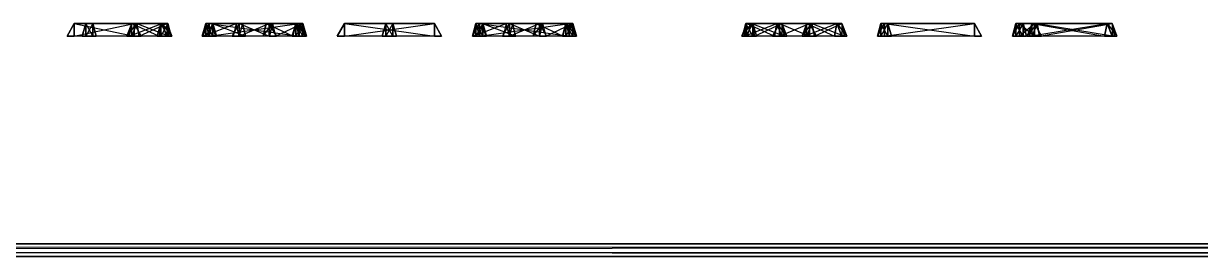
# Model space of a CAD drawing. Extents: x -3500 to 3500, y -22 to 22.
# Drawn here: x 1045.6 to 1268.8, y -22 to 22 of the extents above; entities that cross this region are included whole.
import ezdxf

# ---------------------------------------------------------------- set-up
doc = ezdxf.new("R2010")
doc.units = 0
doc.layers.add('UB3D', color=1, linetype='CONTINUOUS')

msp = doc.modelspace()

# ---------------------------------------------------------------- linework, layer by layer
at = {"layer": 'UB3D', "color": 2}
for points in [[(1053.911102, 19.685039, 1400.761929), (1055.244409, 22.047244, 1400.761929), (1055.244409, 19.685039, 1400.095276)], [(1053.911102, 19.685039, 1402.095236), (1055.244409, 19.685039, 1402.76189), (1055.244409, 22.047244, 1402.095236)], [(1053.911102, 19.685039, 1400.761929), (1053.911102, 19.685039, 1402.095236), (1055.244409, 22.047244, 1400.761929)], [(1053.911102, 19.685039, 1402.095236), (1055.244409, 22.047244, 1400.761929), (1055.244409, 22.047244, 1402.095236)], [(1053.911102, 19.685039, 1372.190512), (1055.244409, 22.047244, 1372.190512), (1055.244409, 19.685039, 1371.523858)], [(1053.911102, 19.685039, 1373.523819), (1055.244409, 19.685039, 1374.190472), (1055.244409, 22.047244, 1373.523819)], [(1053.911102, 19.685039, 1372.190512), (1053.911102, 19.685039, 1373.523819), (1055.244409, 22.047244, 1372.190512)], [(1053.911102, 19.685039, 1373.523819), (1055.244409, 22.047244, 1372.190512), (1055.244409, 22.047244, 1373.523819)], [(1055.244409, 22.047244, 1400.761929), (1055.244409, 19.685039, 1400.095276), (1066.622205, 22.047244, 1400.761929)], [(1055.244409, 19.685039, 1400.095276), (1066.622205, 22.047244, 1400.761929), (1066.622205, 19.685039, 1400.095276)], [(1055.244409, 19.685039, 1402.76189), (1055.244409, 22.047244, 1402.095236), (1066.622205, 19.685039, 1402.76189)], [(1055.244409, 22.047244, 1402.095236), (1066.622205, 19.685039, 1402.76189), (1066.622205, 22.047244, 1402.095236)], [(1055.244409, 22.047244, 1400.761929), (1055.244409, 22.047244, 1402.095236), (1066.622205, 22.047244, 1400.761929)], [(1055.244409, 22.047244, 1402.095236), (1066.622205, 22.047244, 1400.761929), (1066.622205, 22.047244, 1402.095236)], [(1055.244409, 22.047244, 1372.190512), (1055.244409, 19.685039, 1371.523858), (1066.622205, 22.047244, 1372.190512)], [(1055.244409, 19.685039, 1371.523858), (1066.622205, 22.047244, 1372.190512), (1066.622205, 19.685039, 1371.523858)], [(1055.244409, 19.685039, 1374.190472), (1055.244409, 22.047244, 1373.523819), (1066.622205, 19.685039, 1374.190472)], [(1055.244409, 22.047244, 1373.523819), (1066.622205, 19.685039, 1374.190472), (1066.622205, 22.047244, 1373.523819)], [(1055.244409, 22.047244, 1372.190512), (1055.244409, 22.047244, 1373.523819), (1066.622205, 22.047244, 1372.190512)], [(1055.244409, 22.047244, 1373.523819), (1066.622205, 22.047244, 1372.190512), (1066.622205, 22.047244, 1373.523819)], [(1057.422205, 19.685039, 1402.76189), (1057.422205, 22.047244, 1401.428583), (1056.755551, 19.685039, 1401.428583)], [(1057.422205, 22.047244, 1401.428583), (1056.755551, 19.685039, 1401.428583), (1057.422205, 22.047244, 1372.857165)], [(1056.755551, 19.685039, 1401.428583), (1057.422205, 22.047244, 1372.857165), (1056.755551, 19.685039, 1372.857165)], [(1057.422205, 22.047244, 1372.857165), (1056.755551, 19.685039, 1372.857165), (1057.422205, 19.685039, 1371.523858)], [(1057.422205, 19.685039, 1402.76189), (1058.755512, 19.685039, 1402.76189), (1057.422205, 22.047244, 1401.428583)], [(1058.755512, 19.685039, 1402.76189), (1057.422205, 22.047244, 1401.428583), (1058.755512, 22.047244, 1401.428583)], [(1057.422205, 22.047244, 1401.428583), (1058.755512, 22.047244, 1401.428583), (1057.422205, 22.047244, 1372.857165)], [(1058.755512, 22.047244, 1401.428583), (1057.422205, 22.047244, 1372.857165), (1058.755512, 22.047244, 1372.857165)], [(1057.422205, 22.047244, 1372.857165), (1058.755512, 22.047244, 1372.857165), (1057.422205, 19.685039, 1371.523858)], [(1058.755512, 22.047244, 1372.857165), (1057.422205, 19.685039, 1371.523858), (1058.755512, 19.685039, 1371.523858)], [(1058.755512, 19.685039, 1402.76189), (1059.422165, 19.685039, 1401.428583), (1058.755512, 22.047244, 1401.428583)], [(1059.422165, 19.685039, 1401.428583), (1058.755512, 22.047244, 1401.428583), (1059.422165, 19.685039, 1372.857165)], [(1058.755512, 22.047244, 1401.428583), (1059.422165, 19.685039, 1372.857165), (1058.755512, 22.047244, 1372.857165)], [(1059.422165, 19.685039, 1372.857165), (1058.755512, 22.047244, 1372.857165), (1058.755512, 19.685039, 1371.523858)], [(1065.209134, 19.685039, 1401.90315), (1066.149803, 22.047244, 1400.958268), (1065.677323, 19.685039, 1400.487913)], [(1065.209134, 19.685039, 1401.90315), (1066.153937, 19.685039, 1402.84378), (1066.149803, 22.047244, 1400.958268)], [(1065.209134, 19.685039, 1372.382598), (1065.677323, 19.685039, 1373.797835), (1066.149803, 22.047244, 1373.32748)], [(1066.153937, 19.685039, 1371.441969), (1065.209134, 19.685039, 1372.382598), (1067.094606, 22.047244, 1372.38685)], [(1065.209134, 19.685039, 1372.382598), (1067.094606, 22.047244, 1372.38685), (1066.149803, 22.047244, 1373.32748)], [(1066.149803, 22.047244, 1400.958268), (1065.677323, 19.685039, 1400.487913), (1071.838701, 22.047244, 1395.243976)], [(1065.677323, 19.685039, 1400.487913), (1071.838701, 22.047244, 1395.243976), (1071.36622, 19.685039, 1394.773622)], [(1065.677323, 19.685039, 1373.797835), (1066.149803, 22.047244, 1373.32748), (1071.36622, 19.685039, 1379.512126)], [(1066.153937, 19.685039, 1402.84378), (1066.149803, 22.047244, 1400.958268), (1067.094606, 22.047244, 1401.898898)], [(1066.149803, 22.047244, 1400.958268), (1067.094606, 22.047244, 1401.898898), (1071.838701, 22.047244, 1395.243976)], [(1066.149803, 22.047244, 1373.32748), (1071.36622, 19.685039, 1379.512126), (1071.838701, 22.047244, 1379.041772)], [(1067.094606, 22.047244, 1372.38685), (1066.149803, 22.047244, 1373.32748), (1072.783504, 22.047244, 1378.101142)], [(1066.149803, 22.047244, 1373.32748), (1072.783504, 22.047244, 1378.101142), (1071.838701, 22.047244, 1379.041772)], [(1066.153937, 19.685039, 1402.84378), (1067.567087, 19.685039, 1402.369252), (1067.094606, 22.047244, 1401.898898)], [(1066.153937, 19.685039, 1371.441969), (1067.094606, 22.047244, 1372.38685), (1067.567087, 19.685039, 1371.916496)], [(1066.622205, 22.047244, 1400.761929), (1066.622205, 19.685039, 1400.095276), (1067.955512, 19.685039, 1400.761929)], [(1066.622205, 19.685039, 1402.76189), (1066.622205, 22.047244, 1402.095236), (1067.955512, 19.685039, 1402.095236)], [(1066.622205, 22.047244, 1400.761929), (1066.622205, 22.047244, 1402.095236), (1067.955512, 19.685039, 1400.761929)], [(1066.622205, 22.047244, 1402.095236), (1067.955512, 19.685039, 1400.761929), (1067.955512, 19.685039, 1402.095236)], [(1066.622205, 22.047244, 1372.190512), (1066.622205, 19.685039, 1371.523858), (1067.955512, 19.685039, 1372.190512)], [(1066.622205, 19.685039, 1374.190472), (1066.622205, 22.047244, 1373.523819), (1067.955512, 19.685039, 1373.523819)], [(1066.622205, 22.047244, 1372.190512), (1066.622205, 22.047244, 1373.523819), (1067.955512, 19.685039, 1372.190512)], [(1066.622205, 22.047244, 1373.523819), (1067.955512, 19.685039, 1372.190512), (1067.955512, 19.685039, 1373.523819)], [(1067.567087, 19.685039, 1402.369252), (1067.094606, 22.047244, 1401.898898), (1073.255984, 19.685039, 1396.654961)], [(1067.094606, 22.047244, 1401.898898), (1073.255984, 19.685039, 1396.654961), (1072.783504, 22.047244, 1396.184606)], [(1067.094606, 22.047244, 1401.898898), (1071.838701, 22.047244, 1395.243976), (1072.783504, 22.047244, 1396.184606)], [(1067.094606, 22.047244, 1372.38685), (1067.567087, 19.685039, 1371.916496), (1072.783504, 22.047244, 1378.101142)], [(1067.567087, 19.685039, 1371.916496), (1072.783504, 22.047244, 1378.101142), (1073.255984, 19.685039, 1377.630787)], [(1071.644449, 19.685039, 1397.047598), (1071.644449, 22.047244, 1395.714291), (1070.977795, 19.685039, 1395.714291)], [(1071.644449, 22.047244, 1395.714291), (1070.977795, 19.685039, 1395.714291), (1071.644449, 22.047244, 1378.571457)], [(1070.977795, 19.685039, 1395.714291), (1071.644449, 22.047244, 1378.571457), (1070.977795, 19.685039, 1378.571457)], [(1071.644449, 22.047244, 1378.571457), (1070.977795, 19.685039, 1378.571457), (1071.644449, 19.685039, 1377.23815)], [(1071.838701, 22.047244, 1395.243976), (1071.36622, 19.685039, 1394.773622), (1072.77937, 19.685039, 1394.299094)], [(1071.36622, 19.685039, 1379.512126), (1071.838701, 22.047244, 1379.041772), (1072.77937, 19.685039, 1379.986654)], [(1071.644449, 19.685039, 1397.047598), (1072.977756, 19.685039, 1397.047598), (1071.644449, 22.047244, 1395.714291)], [(1072.977756, 19.685039, 1397.047598), (1071.644449, 22.047244, 1395.714291), (1072.977756, 22.047244, 1395.714291)], [(1071.644449, 22.047244, 1395.714291), (1072.977756, 22.047244, 1395.714291), (1071.644449, 22.047244, 1378.571457)], [(1072.977756, 22.047244, 1395.714291), (1071.644449, 22.047244, 1378.571457), (1072.977756, 22.047244, 1378.571457)], [(1071.644449, 22.047244, 1378.571457), (1072.977756, 22.047244, 1378.571457), (1071.644449, 19.685039, 1377.23815)], [(1072.977756, 22.047244, 1378.571457), (1071.644449, 19.685039, 1377.23815), (1072.977756, 19.685039, 1377.23815)], [(1071.838701, 22.047244, 1395.243976), (1072.783504, 22.047244, 1396.184606), (1072.77937, 19.685039, 1394.299094)], [(1072.783504, 22.047244, 1378.101142), (1071.838701, 22.047244, 1379.041772), (1073.724173, 19.685039, 1379.046024)], [(1071.838701, 22.047244, 1379.041772), (1073.724173, 19.685039, 1379.046024), (1072.77937, 19.685039, 1379.986654)], [(1072.783504, 22.047244, 1396.184606), (1072.77937, 19.685039, 1394.299094), (1073.724173, 19.685039, 1395.239724)], [(1073.255984, 19.685039, 1396.654961), (1072.783504, 22.047244, 1396.184606), (1073.724173, 19.685039, 1395.239724)], [(1072.783504, 22.047244, 1378.101142), (1073.255984, 19.685039, 1377.630787), (1073.724173, 19.685039, 1379.046024)], [(1072.977756, 19.685039, 1397.047598), (1073.644409, 19.685039, 1395.714291), (1072.977756, 22.047244, 1395.714291)], [(1073.644409, 19.685039, 1395.714291), (1072.977756, 22.047244, 1395.714291), (1073.644409, 19.685039, 1378.571457)], [(1072.977756, 22.047244, 1395.714291), (1073.644409, 19.685039, 1378.571457), (1072.977756, 22.047244, 1378.571457)], [(1073.644409, 19.685039, 1378.571457), (1072.977756, 22.047244, 1378.571457), (1072.977756, 19.685039, 1377.23815)], [(1080.177756, 19.685039, 1402.76189), (1080.177756, 22.047244, 1401.428583), (1079.511102, 19.685039, 1401.428583)], [(1080.177756, 22.047244, 1401.428583), (1079.511102, 19.685039, 1401.428583), (1080.177756, 22.047244, 1384.285748)], [(1079.511102, 19.685039, 1401.428583), (1080.177756, 22.047244, 1384.285748), (1079.511102, 19.685039, 1384.285748)], [(1080.177756, 22.047244, 1384.285748), (1079.511102, 19.685039, 1384.285748), (1080.177756, 19.685039, 1382.952441)], [(1079.511102, 19.685039, 1392.190512), (1080.844409, 22.047244, 1392.190512), (1080.844409, 19.685039, 1391.523858)], [(1079.511102, 19.685039, 1393.523819), (1080.844409, 19.685039, 1394.190472), (1080.844409, 22.047244, 1393.523819)], [(1079.511102, 19.685039, 1392.190512), (1079.511102, 19.685039, 1393.523819), (1080.844409, 22.047244, 1392.190512)], [(1079.511102, 19.685039, 1393.523819), (1080.844409, 22.047244, 1392.190512), (1080.844409, 22.047244, 1393.523819)], [(1079.653504, 19.685039, 1385.182283), (1080.247638, 22.047244, 1383.988701), (1079.650827, 19.685039, 1383.691614)], [(1080.247638, 22.047244, 1383.988701), (1079.650827, 19.685039, 1383.691614), (1085.936535, 22.047244, 1372.560118)], [(1079.650827, 19.685039, 1383.691614), (1085.936535, 22.047244, 1372.560118), (1085.339724, 19.685039, 1372.263031)], [(1079.653504, 19.685039, 1385.182283), (1080.847047, 19.685039, 1385.776378), (1080.247638, 22.047244, 1383.988701)], [(1080.177756, 19.685039, 1402.76189), (1081.511063, 19.685039, 1402.76189), (1080.177756, 22.047244, 1401.428583)], [(1081.511063, 19.685039, 1402.76189), (1080.177756, 22.047244, 1401.428583), (1081.511063, 22.047244, 1401.428583)], [(1080.177756, 22.047244, 1401.428583), (1081.511063, 22.047244, 1401.428583), (1080.177756, 22.047244, 1384.285748)], [(1081.511063, 22.047244, 1401.428583), (1080.177756, 22.047244, 1384.285748), (1081.511063, 22.047244, 1384.285748)], [(1080.177756, 22.047244, 1384.285748), (1081.511063, 22.047244, 1384.285748), (1080.177756, 19.685039, 1382.952441)], [(1081.511063, 22.047244, 1384.285748), (1080.177756, 19.685039, 1382.952441), (1081.511063, 19.685039, 1382.952441)], [(1080.847047, 19.685039, 1385.776378), (1080.247638, 22.047244, 1383.988701), (1081.441181, 22.047244, 1384.582795)], [(1080.247638, 22.047244, 1383.988701), (1081.441181, 22.047244, 1384.582795), (1085.936535, 22.047244, 1372.560118)], [(1080.844409, 22.047244, 1392.190512), (1080.844409, 19.685039, 1391.523858), (1097.911102, 22.047244, 1392.190512)], [(1080.844409, 19.685039, 1391.523858), (1097.911102, 22.047244, 1392.190512), (1097.911102, 19.685039, 1391.523858)], [(1080.844409, 19.685039, 1394.190472), (1080.844409, 22.047244, 1393.523819), (1097.911102, 19.685039, 1394.190472)], [(1080.844409, 22.047244, 1393.523819), (1097.911102, 19.685039, 1394.190472), (1097.911102, 22.047244, 1393.523819)], [(1080.844409, 22.047244, 1392.190512), (1080.844409, 22.047244, 1393.523819), (1097.911102, 22.047244, 1392.190512)], [(1080.844409, 22.047244, 1393.523819), (1097.911102, 22.047244, 1392.190512), (1097.911102, 22.047244, 1393.523819)], [(1080.847047, 19.685039, 1385.776378), (1082.037992, 19.685039, 1384.879882), (1081.441181, 22.047244, 1384.582795)], [(1082.037992, 19.685039, 1384.879882), (1081.441181, 22.047244, 1384.582795), (1087.72689, 19.685039, 1373.451299)], [(1081.441181, 22.047244, 1384.582795), (1087.72689, 19.685039, 1373.451299), (1087.130079, 22.047244, 1373.154213)], [(1081.441181, 22.047244, 1384.582795), (1085.936535, 22.047244, 1372.560118), (1087.130079, 22.047244, 1373.154213)], [(1081.511063, 19.685039, 1402.76189), (1082.177717, 19.685039, 1401.428583), (1081.511063, 22.047244, 1401.428583)], [(1082.177717, 19.685039, 1401.428583), (1081.511063, 22.047244, 1401.428583), (1082.177717, 19.685039, 1384.285748)], [(1081.511063, 22.047244, 1401.428583), (1082.177717, 19.685039, 1384.285748), (1081.511063, 22.047244, 1384.285748)], [(1082.177717, 19.685039, 1384.285748), (1081.511063, 22.047244, 1384.285748), (1081.511063, 19.685039, 1382.952441)], [(1085.2, 19.685039, 1372.190512), (1086.533307, 22.047244, 1372.190512), (1086.533307, 19.685039, 1371.523858)], [(1085.2, 19.685039, 1373.523819), (1086.533307, 19.685039, 1374.190472), (1086.533307, 22.047244, 1373.523819)], [(1085.2, 19.685039, 1372.190512), (1085.2, 19.685039, 1373.523819), (1086.533307, 22.047244, 1372.190512)], [(1085.2, 19.685039, 1373.523819), (1086.533307, 22.047244, 1372.190512), (1086.533307, 22.047244, 1373.523819)], [(1085.936535, 22.047244, 1372.560118), (1085.339724, 19.685039, 1372.263031), (1086.530669, 19.685039, 1371.366535)], [(1085.936535, 22.047244, 1372.560118), (1087.130079, 22.047244, 1373.154213), (1086.530669, 19.685039, 1371.366535)], [(1087.130079, 22.047244, 1373.154213), (1086.530669, 19.685039, 1371.366535), (1087.724213, 19.685039, 1371.96063)], [(1086.533307, 22.047244, 1372.190512), (1086.533307, 19.685039, 1371.523858), (1092.222205, 22.047244, 1372.190512)], [(1086.533307, 19.685039, 1371.523858), (1092.222205, 22.047244, 1372.190512), (1092.222205, 19.685039, 1371.523858)], [(1086.533307, 19.685039, 1374.190472), (1086.533307, 22.047244, 1373.523819), (1092.222205, 19.685039, 1374.190472)], [(1086.533307, 22.047244, 1373.523819), (1092.222205, 19.685039, 1374.190472), (1092.222205, 22.047244, 1373.523819)], [(1086.533307, 22.047244, 1372.190512), (1086.533307, 22.047244, 1373.523819), (1092.222205, 22.047244, 1372.190512)], [(1086.533307, 22.047244, 1373.523819), (1092.222205, 22.047244, 1372.190512), (1092.222205, 22.047244, 1373.523819)], [(1087.72689, 19.685039, 1373.451299), (1087.130079, 22.047244, 1373.154213), (1087.724213, 19.685039, 1371.96063)], [(1091.031299, 19.685039, 1371.96063), (1091.028622, 19.685039, 1373.451299), (1091.625433, 22.047244, 1373.154213)], [(1091.028622, 19.685039, 1373.451299), (1091.625433, 22.047244, 1373.154213), (1096.71752, 19.685039, 1384.879882)], [(1092.224843, 19.685039, 1371.366535), (1091.031299, 19.685039, 1371.96063), (1092.818976, 22.047244, 1372.560118)], [(1091.031299, 19.685039, 1371.96063), (1092.818976, 22.047244, 1372.560118), (1091.625433, 22.047244, 1373.154213)], [(1091.625433, 22.047244, 1373.154213), (1096.71752, 19.685039, 1384.879882), (1097.314331, 22.047244, 1384.582795)], [(1092.818976, 22.047244, 1372.560118), (1091.625433, 22.047244, 1373.154213), (1098.507874, 22.047244, 1383.988701)], [(1091.625433, 22.047244, 1373.154213), (1098.507874, 22.047244, 1383.988701), (1097.314331, 22.047244, 1384.582795)], [(1092.222205, 22.047244, 1372.190512), (1092.222205, 19.685039, 1371.523858), (1093.555512, 19.685039, 1372.190512)], [(1092.222205, 19.685039, 1374.190472), (1092.222205, 22.047244, 1373.523819), (1093.555512, 19.685039, 1373.523819)], [(1092.222205, 22.047244, 1372.190512), (1092.222205, 22.047244, 1373.523819), (1093.555512, 19.685039, 1372.190512)], [(1092.222205, 22.047244, 1373.523819), (1093.555512, 19.685039, 1372.190512), (1093.555512, 19.685039, 1373.523819)], [(1092.224843, 19.685039, 1371.366535), (1092.818976, 22.047244, 1372.560118), (1093.415787, 19.685039, 1372.263031)], [(1092.818976, 22.047244, 1372.560118), (1093.415787, 19.685039, 1372.263031), (1098.507874, 22.047244, 1383.988701)], [(1093.415787, 19.685039, 1372.263031), (1098.507874, 22.047244, 1383.988701), (1099.104685, 19.685039, 1383.691614)], [(1097.244449, 19.685039, 1402.76189), (1097.244449, 22.047244, 1401.428583), (1096.577795, 19.685039, 1401.428583)], [(1097.244449, 22.047244, 1401.428583), (1096.577795, 19.685039, 1401.428583), (1097.244449, 22.047244, 1384.285748)], [(1096.577795, 19.685039, 1401.428583), (1097.244449, 22.047244, 1384.285748), (1096.577795, 19.685039, 1384.285748)], [(1097.244449, 22.047244, 1384.285748), (1096.577795, 19.685039, 1384.285748), (1097.244449, 19.685039, 1382.952441)], [(1096.71752, 19.685039, 1384.879882), (1097.314331, 22.047244, 1384.582795), (1097.908465, 19.685039, 1385.776378)], [(1097.244449, 19.685039, 1402.76189), (1098.577756, 19.685039, 1402.76189), (1097.244449, 22.047244, 1401.428583)], [(1098.577756, 19.685039, 1402.76189), (1097.244449, 22.047244, 1401.428583), (1098.577756, 22.047244, 1401.428583)], [(1097.244449, 22.047244, 1401.428583), (1098.577756, 22.047244, 1401.428583), (1097.244449, 22.047244, 1384.285748)], [(1098.577756, 22.047244, 1401.428583), (1097.244449, 22.047244, 1384.285748), (1098.577756, 22.047244, 1384.285748)], [(1097.244449, 22.047244, 1384.285748), (1098.577756, 22.047244, 1384.285748), (1097.244449, 19.685039, 1382.952441)], [(1098.577756, 22.047244, 1384.285748), (1097.244449, 19.685039, 1382.952441), (1098.577756, 19.685039, 1382.952441)], [(1098.507874, 22.047244, 1383.988701), (1097.314331, 22.047244, 1384.582795), (1099.102008, 19.685039, 1385.182283)], [(1097.314331, 22.047244, 1384.582795), (1099.102008, 19.685039, 1385.182283), (1097.908465, 19.685039, 1385.776378)], [(1097.911102, 22.047244, 1392.190512), (1097.911102, 19.685039, 1391.523858), (1099.244409, 19.685039, 1392.190512)], [(1097.911102, 19.685039, 1394.190472), (1097.911102, 22.047244, 1393.523819), (1099.244409, 19.685039, 1393.523819)], [(1097.911102, 22.047244, 1392.190512), (1097.911102, 22.047244, 1393.523819), (1099.244409, 19.685039, 1392.190512)], [(1097.911102, 22.047244, 1393.523819), (1099.244409, 19.685039, 1392.190512), (1099.244409, 19.685039, 1393.523819)], [(1098.507874, 22.047244, 1383.988701), (1099.104685, 19.685039, 1383.691614), (1099.102008, 19.685039, 1385.182283)], [(1098.577756, 19.685039, 1402.76189), (1099.244409, 19.685039, 1401.428583), (1098.577756, 22.047244, 1401.428583)], [(1099.244409, 19.685039, 1401.428583), (1098.577756, 22.047244, 1401.428583), (1099.244409, 19.685039, 1384.285748)], [(1098.577756, 22.047244, 1401.428583), (1099.244409, 19.685039, 1384.285748), (1098.577756, 22.047244, 1384.285748)], [(1099.244409, 19.685039, 1384.285748), (1098.577756, 22.047244, 1384.285748), (1098.577756, 19.685039, 1382.952441)], [(1105.111102, 19.685039, 1372.190512), (1106.444409, 22.047244, 1372.190512), (1106.444409, 19.685039, 1371.523858)], [(1105.111102, 19.685039, 1373.523819), (1106.444409, 19.685039, 1374.190472), (1106.444409, 22.047244, 1373.523819)], [(1105.111102, 19.685039, 1372.190512), (1105.111102, 19.685039, 1373.523819), (1106.444409, 22.047244, 1372.190512)], [(1105.111102, 19.685039, 1373.523819), (1106.444409, 22.047244, 1372.190512), (1106.444409, 22.047244, 1373.523819)], [(1106.444409, 22.047244, 1372.190512), (1106.444409, 19.685039, 1371.523858), (1123.511102, 22.047244, 1372.190512)], [(1106.444409, 19.685039, 1371.523858), (1123.511102, 22.047244, 1372.190512), (1123.511102, 19.685039, 1371.523858)], [(1106.444409, 19.685039, 1374.190472), (1106.444409, 22.047244, 1373.523819), (1123.511102, 19.685039, 1374.190472)], [(1106.444409, 22.047244, 1373.523819), (1123.511102, 19.685039, 1374.190472), (1123.511102, 22.047244, 1373.523819)], [(1106.444409, 22.047244, 1372.190512), (1106.444409, 22.047244, 1373.523819), (1123.511102, 22.047244, 1372.190512)], [(1106.444409, 22.047244, 1373.523819), (1123.511102, 22.047244, 1372.190512), (1123.511102, 22.047244, 1373.523819)], [(1114.311102, 19.685039, 1402.76189), (1114.311102, 22.047244, 1401.428583), (1113.644449, 19.685039, 1401.428583)], [(1114.311102, 22.047244, 1401.428583), (1113.644449, 19.685039, 1401.428583), (1114.311102, 22.047244, 1372.857165)], [(1113.644449, 19.685039, 1401.428583), (1114.311102, 22.047244, 1372.857165), (1113.644449, 19.685039, 1372.857165)], [(1114.311102, 22.047244, 1372.857165), (1113.644449, 19.685039, 1372.857165), (1114.311102, 19.685039, 1371.523858)], [(1114.311102, 19.685039, 1402.76189), (1115.644409, 19.685039, 1402.76189), (1114.311102, 22.047244, 1401.428583)], [(1115.644409, 19.685039, 1402.76189), (1114.311102, 22.047244, 1401.428583), (1115.644409, 22.047244, 1401.428583)], [(1114.311102, 22.047244, 1401.428583), (1115.644409, 22.047244, 1401.428583), (1114.311102, 22.047244, 1372.857165)], [(1115.644409, 22.047244, 1401.428583), (1114.311102, 22.047244, 1372.857165), (1115.644409, 22.047244, 1372.857165)], [(1114.311102, 22.047244, 1372.857165), (1115.644409, 22.047244, 1372.857165), (1114.311102, 19.685039, 1371.523858)], [(1115.644409, 22.047244, 1372.857165), (1114.311102, 19.685039, 1371.523858), (1115.644409, 19.685039, 1371.523858)], [(1115.644409, 19.685039, 1402.76189), (1116.311063, 19.685039, 1401.428583), (1115.644409, 22.047244, 1401.428583)], [(1116.311063, 19.685039, 1401.428583), (1115.644409, 22.047244, 1401.428583), (1116.311063, 19.685039, 1372.857165)], [(1115.644409, 22.047244, 1401.428583), (1116.311063, 19.685039, 1372.857165), (1115.644409, 22.047244, 1372.857165)], [(1116.311063, 19.685039, 1372.857165), (1115.644409, 22.047244, 1372.857165), (1115.644409, 19.685039, 1371.523858)], [(1123.511102, 22.047244, 1372.190512), (1123.511102, 19.685039, 1371.523858), (1124.844409, 19.685039, 1372.190512)], [(1123.511102, 19.685039, 1374.190472), (1123.511102, 22.047244, 1373.523819), (1124.844409, 19.685039, 1373.523819)], [(1123.511102, 22.047244, 1372.190512), (1123.511102, 22.047244, 1373.523819), (1124.844409, 19.685039, 1372.190512)], [(1123.511102, 22.047244, 1373.523819), (1124.844409, 19.685039, 1372.190512), (1124.844409, 19.685039, 1373.523819)], [(1131.377756, 19.685039, 1402.76189), (1131.377756, 22.047244, 1401.428583), (1130.711102, 19.685039, 1401.428583)], [(1131.377756, 22.047244, 1401.428583), (1130.711102, 19.685039, 1401.428583), (1131.377756, 22.047244, 1384.285748)], [(1130.711102, 19.685039, 1401.428583), (1131.377756, 22.047244, 1384.285748), (1130.711102, 19.685039, 1384.285748)], [(1131.377756, 22.047244, 1384.285748), (1130.711102, 19.685039, 1384.285748), (1131.377756, 19.685039, 1382.952441)], [(1130.711102, 19.685039, 1392.190512), (1132.044409, 22.047244, 1392.190512), (1132.044409, 19.685039, 1391.523858)], [(1130.711102, 19.685039, 1393.523819), (1132.044409, 19.685039, 1394.190472), (1132.044409, 22.047244, 1393.523819)], [(1130.711102, 19.685039, 1392.190512), (1130.711102, 19.685039, 1393.523819), (1132.044409, 22.047244, 1392.190512)], [(1130.711102, 19.685039, 1393.523819), (1132.044409, 22.047244, 1392.190512), (1132.044409, 22.047244, 1393.523819)], [(1130.853504, 19.685039, 1385.182283), (1131.447638, 22.047244, 1383.988701), (1130.850827, 19.685039, 1383.691614)], [(1131.447638, 22.047244, 1383.988701), (1130.850827, 19.685039, 1383.691614), (1137.136535, 22.047244, 1372.560118)], [(1130.850827, 19.685039, 1383.691614), (1137.136535, 22.047244, 1372.560118), (1136.539724, 19.685039, 1372.263031)], [(1130.853504, 19.685039, 1385.182283), (1132.047047, 19.685039, 1385.776378), (1131.447638, 22.047244, 1383.988701)], [(1131.377756, 19.685039, 1402.76189), (1132.711063, 19.685039, 1402.76189), (1131.377756, 22.047244, 1401.428583)], [(1132.711063, 19.685039, 1402.76189), (1131.377756, 22.047244, 1401.428583), (1132.711063, 22.047244, 1401.428583)], [(1131.377756, 22.047244, 1401.428583), (1132.711063, 22.047244, 1401.428583), (1131.377756, 22.047244, 1384.285748)], [(1132.711063, 22.047244, 1401.428583), (1131.377756, 22.047244, 1384.285748), (1132.711063, 22.047244, 1384.285748)], [(1131.377756, 22.047244, 1384.285748), (1132.711063, 22.047244, 1384.285748), (1131.377756, 19.685039, 1382.952441)], [(1132.711063, 22.047244, 1384.285748), (1131.377756, 19.685039, 1382.952441), (1132.711063, 19.685039, 1382.952441)], [(1132.047047, 19.685039, 1385.776378), (1131.447638, 22.047244, 1383.988701), (1132.641181, 22.047244, 1384.582795)], [(1131.447638, 22.047244, 1383.988701), (1132.641181, 22.047244, 1384.582795), (1137.136535, 22.047244, 1372.560118)], [(1132.044409, 22.047244, 1392.190512), (1132.044409, 19.685039, 1391.523858), (1149.111102, 22.047244, 1392.190512)], [(1132.044409, 19.685039, 1391.523858), (1149.111102, 22.047244, 1392.190512), (1149.111102, 19.685039, 1391.523858)], [(1132.044409, 19.685039, 1394.190472), (1132.044409, 22.047244, 1393.523819), (1149.111102, 19.685039, 1394.190472)], [(1132.044409, 22.047244, 1393.523819), (1149.111102, 19.685039, 1394.190472), (1149.111102, 22.047244, 1393.523819)], [(1132.044409, 22.047244, 1392.190512), (1132.044409, 22.047244, 1393.523819), (1149.111102, 22.047244, 1392.190512)], [(1132.044409, 22.047244, 1393.523819), (1149.111102, 22.047244, 1392.190512), (1149.111102, 22.047244, 1393.523819)], [(1132.047047, 19.685039, 1385.776378), (1133.237992, 19.685039, 1384.879882), (1132.641181, 22.047244, 1384.582795)], [(1133.237992, 19.685039, 1384.879882), (1132.641181, 22.047244, 1384.582795), (1138.92689, 19.685039, 1373.451299)], [(1132.641181, 22.047244, 1384.582795), (1138.92689, 19.685039, 1373.451299), (1138.330079, 22.047244, 1373.154213)], [(1132.641181, 22.047244, 1384.582795), (1137.136535, 22.047244, 1372.560118), (1138.330079, 22.047244, 1373.154213)], [(1132.711063, 19.685039, 1402.76189), (1133.377717, 19.685039, 1401.428583), (1132.711063, 22.047244, 1401.428583)], [(1133.377717, 19.685039, 1401.428583), (1132.711063, 22.047244, 1401.428583), (1133.377717, 19.685039, 1384.285748)], [(1132.711063, 22.047244, 1401.428583), (1133.377717, 19.685039, 1384.285748), (1132.711063, 22.047244, 1384.285748)], [(1133.377717, 19.685039, 1384.285748), (1132.711063, 22.047244, 1384.285748), (1132.711063, 19.685039, 1382.952441)], [(1136.4, 19.685039, 1372.190512), (1137.733307, 22.047244, 1372.190512), (1137.733307, 19.685039, 1371.523858)], [(1136.4, 19.685039, 1373.523819), (1137.733307, 19.685039, 1374.190472), (1137.733307, 22.047244, 1373.523819)], [(1136.4, 19.685039, 1372.190512), (1136.4, 19.685039, 1373.523819), (1137.733307, 22.047244, 1372.190512)], [(1136.4, 19.685039, 1373.523819), (1137.733307, 22.047244, 1372.190512), (1137.733307, 22.047244, 1373.523819)], [(1137.136535, 22.047244, 1372.560118), (1136.539724, 19.685039, 1372.263031), (1137.730669, 19.685039, 1371.366535)], [(1137.136535, 22.047244, 1372.560118), (1138.330079, 22.047244, 1373.154213), (1137.730669, 19.685039, 1371.366535)], [(1138.330079, 22.047244, 1373.154213), (1137.730669, 19.685039, 1371.366535), (1138.924213, 19.685039, 1371.96063)], [(1137.733307, 22.047244, 1372.190512), (1137.733307, 19.685039, 1371.523858), (1143.422205, 22.047244, 1372.190512)], [(1137.733307, 19.685039, 1371.523858), (1143.422205, 22.047244, 1372.190512), (1143.422205, 19.685039, 1371.523858)], [(1137.733307, 19.685039, 1374.190472), (1137.733307, 22.047244, 1373.523819), (1143.422205, 19.685039, 1374.190472)], [(1137.733307, 22.047244, 1373.523819), (1143.422205, 19.685039, 1374.190472), (1143.422205, 22.047244, 1373.523819)], [(1137.733307, 22.047244, 1372.190512), (1137.733307, 22.047244, 1373.523819), (1143.422205, 22.047244, 1372.190512)], [(1137.733307, 22.047244, 1373.523819), (1143.422205, 22.047244, 1372.190512), (1143.422205, 22.047244, 1373.523819)], [(1138.92689, 19.685039, 1373.451299), (1138.330079, 22.047244, 1373.154213), (1138.924213, 19.685039, 1371.96063)], [(1142.231299, 19.685039, 1371.96063), (1142.228622, 19.685039, 1373.451299), (1142.825433, 22.047244, 1373.154213)], [(1142.228622, 19.685039, 1373.451299), (1142.825433, 22.047244, 1373.154213), (1147.91752, 19.685039, 1384.879882)], [(1143.424843, 19.685039, 1371.366535), (1142.231299, 19.685039, 1371.96063), (1144.018976, 22.047244, 1372.560118)], [(1142.231299, 19.685039, 1371.96063), (1144.018976, 22.047244, 1372.560118), (1142.825433, 22.047244, 1373.154213)], [(1142.825433, 22.047244, 1373.154213), (1147.91752, 19.685039, 1384.879882), (1148.514331, 22.047244, 1384.582795)], [(1144.018976, 22.047244, 1372.560118), (1142.825433, 22.047244, 1373.154213), (1149.707874, 22.047244, 1383.988701)], [(1142.825433, 22.047244, 1373.154213), (1149.707874, 22.047244, 1383.988701), (1148.514331, 22.047244, 1384.582795)], [(1143.422205, 22.047244, 1372.190512), (1143.422205, 19.685039, 1371.523858), (1144.755512, 19.685039, 1372.190512)], [(1143.422205, 19.685039, 1374.190472), (1143.422205, 22.047244, 1373.523819), (1144.755512, 19.685039, 1373.523819)], [(1143.422205, 22.047244, 1372.190512), (1143.422205, 22.047244, 1373.523819), (1144.755512, 19.685039, 1372.190512)], [(1143.422205, 22.047244, 1373.523819), (1144.755512, 19.685039, 1372.190512), (1144.755512, 19.685039, 1373.523819)], [(1143.424843, 19.685039, 1371.366535), (1144.018976, 22.047244, 1372.560118), (1144.615787, 19.685039, 1372.263031)], [(1144.018976, 22.047244, 1372.560118), (1144.615787, 19.685039, 1372.263031), (1149.707874, 22.047244, 1383.988701)], [(1144.615787, 19.685039, 1372.263031), (1149.707874, 22.047244, 1383.988701), (1150.304685, 19.685039, 1383.691614)], [(1148.444449, 19.685039, 1402.76189), (1148.444449, 22.047244, 1401.428583), (1147.777795, 19.685039, 1401.428583)], [(1148.444449, 22.047244, 1401.428583), (1147.777795, 19.685039, 1401.428583), (1148.444449, 22.047244, 1384.285748)], [(1147.777795, 19.685039, 1401.428583), (1148.444449, 22.047244, 1384.285748), (1147.777795, 19.685039, 1384.285748)], [(1148.444449, 22.047244, 1384.285748), (1147.777795, 19.685039, 1384.285748), (1148.444449, 19.685039, 1382.952441)], [(1147.91752, 19.685039, 1384.879882), (1148.514331, 22.047244, 1384.582795), (1149.108465, 19.685039, 1385.776378)], [(1148.444449, 19.685039, 1402.76189), (1149.777756, 19.685039, 1402.76189), (1148.444449, 22.047244, 1401.428583)], [(1149.777756, 19.685039, 1402.76189), (1148.444449, 22.047244, 1401.428583), (1149.777756, 22.047244, 1401.428583)], [(1148.444449, 22.047244, 1401.428583), (1149.777756, 22.047244, 1401.428583), (1148.444449, 22.047244, 1384.285748)], [(1149.777756, 22.047244, 1401.428583), (1148.444449, 22.047244, 1384.285748), (1149.777756, 22.047244, 1384.285748)], [(1148.444449, 22.047244, 1384.285748), (1149.777756, 22.047244, 1384.285748), (1148.444449, 19.685039, 1382.952441)], [(1149.777756, 22.047244, 1384.285748), (1148.444449, 19.685039, 1382.952441), (1149.777756, 19.685039, 1382.952441)], [(1149.707874, 22.047244, 1383.988701), (1148.514331, 22.047244, 1384.582795), (1150.302008, 19.685039, 1385.182283)], [(1148.514331, 22.047244, 1384.582795), (1150.302008, 19.685039, 1385.182283), (1149.108465, 19.685039, 1385.776378)], [(1149.111102, 22.047244, 1392.190512), (1149.111102, 19.685039, 1391.523858), (1150.444409, 19.685039, 1392.190512)], [(1149.111102, 19.685039, 1394.190472), (1149.111102, 22.047244, 1393.523819), (1150.444409, 19.685039, 1393.523819)], [(1149.111102, 22.047244, 1392.190512), (1149.111102, 22.047244, 1393.523819), (1150.444409, 19.685039, 1392.190512)], [(1149.111102, 22.047244, 1393.523819), (1150.444409, 19.685039, 1392.190512), (1150.444409, 19.685039, 1393.523819)], [(1149.707874, 22.047244, 1383.988701), (1150.304685, 19.685039, 1383.691614), (1150.302008, 19.685039, 1385.182283)], [(1149.777756, 19.685039, 1402.76189), (1150.444409, 19.685039, 1401.428583), (1149.777756, 22.047244, 1401.428583)], [(1150.444409, 19.685039, 1401.428583), (1149.777756, 22.047244, 1401.428583), (1150.444409, 19.685039, 1384.285748)], [(1149.777756, 22.047244, 1401.428583), (1150.444409, 19.685039, 1384.285748), (1149.777756, 22.047244, 1384.285748)], [(1150.444409, 19.685039, 1384.285748), (1149.777756, 22.047244, 1384.285748), (1149.777756, 19.685039, 1382.952441)], [(1181.831339, 19.685039, 1395.239724), (1182.299528, 19.685039, 1396.654961), (1182.772008, 22.047244, 1396.184606)], [(1182.776142, 19.685039, 1394.299094), (1181.831339, 19.685039, 1395.239724), (1183.716811, 22.047244, 1395.243976)], [(1181.831339, 19.685039, 1395.239724), (1183.716811, 22.047244, 1395.243976), (1182.772008, 22.047244, 1396.184606)], [(1181.831339, 19.685039, 1379.046024), (1182.772008, 22.047244, 1378.101142), (1182.299528, 19.685039, 1377.630787)], [(1181.831339, 19.685039, 1379.046024), (1182.776142, 19.685039, 1379.986654), (1182.772008, 22.047244, 1378.101142)], [(1182.577756, 19.685039, 1397.047598), (1182.577756, 22.047244, 1395.714291), (1181.911102, 19.685039, 1395.714291)], [(1182.577756, 22.047244, 1395.714291), (1181.911102, 19.685039, 1395.714291), (1182.577756, 22.047244, 1378.571457)], [(1181.911102, 19.685039, 1395.714291), (1182.577756, 22.047244, 1378.571457), (1181.911102, 19.685039, 1378.571457)], [(1182.577756, 22.047244, 1378.571457), (1181.911102, 19.685039, 1378.571457), (1182.577756, 19.685039, 1377.23815)], [(1182.299528, 19.685039, 1396.654961), (1182.772008, 22.047244, 1396.184606), (1187.988425, 19.685039, 1402.369252)], [(1182.772008, 22.047244, 1378.101142), (1182.299528, 19.685039, 1377.630787), (1188.460906, 22.047244, 1372.38685)], [(1182.299528, 19.685039, 1377.630787), (1188.460906, 22.047244, 1372.38685), (1187.988425, 19.685039, 1371.916496)], [(1182.577756, 19.685039, 1397.047598), (1183.911063, 19.685039, 1397.047598), (1182.577756, 22.047244, 1395.714291)], [(1183.911063, 19.685039, 1397.047598), (1182.577756, 22.047244, 1395.714291), (1183.911063, 22.047244, 1395.714291)], [(1182.577756, 22.047244, 1395.714291), (1183.911063, 22.047244, 1395.714291), (1182.577756, 22.047244, 1378.571457)], [(1183.911063, 22.047244, 1395.714291), (1182.577756, 22.047244, 1378.571457), (1183.911063, 22.047244, 1378.571457)], [(1182.577756, 22.047244, 1378.571457), (1183.911063, 22.047244, 1378.571457), (1182.577756, 19.685039, 1377.23815)], [(1183.911063, 22.047244, 1378.571457), (1182.577756, 19.685039, 1377.23815), (1183.911063, 19.685039, 1377.23815)], [(1182.772008, 22.047244, 1396.184606), (1187.988425, 19.685039, 1402.369252), (1188.460906, 22.047244, 1401.898898)], [(1183.716811, 22.047244, 1395.243976), (1182.772008, 22.047244, 1396.184606), (1189.405709, 22.047244, 1400.958268)], [(1182.772008, 22.047244, 1396.184606), (1189.405709, 22.047244, 1400.958268), (1188.460906, 22.047244, 1401.898898)], [(1182.776142, 19.685039, 1379.986654), (1182.772008, 22.047244, 1378.101142), (1183.716811, 22.047244, 1379.041772)], [(1182.772008, 22.047244, 1378.101142), (1183.716811, 22.047244, 1379.041772), (1188.460906, 22.047244, 1372.38685)], [(1182.776142, 19.685039, 1394.299094), (1183.716811, 22.047244, 1395.243976), (1184.189291, 19.685039, 1394.773622)], [(1182.776142, 19.685039, 1379.986654), (1184.189291, 19.685039, 1379.512126), (1183.716811, 22.047244, 1379.041772)], [(1183.716811, 22.047244, 1395.243976), (1184.189291, 19.685039, 1394.773622), (1189.405709, 22.047244, 1400.958268)], [(1184.189291, 19.685039, 1379.512126), (1183.716811, 22.047244, 1379.041772), (1189.878189, 19.685039, 1373.797835)], [(1183.716811, 22.047244, 1379.041772), (1189.878189, 19.685039, 1373.797835), (1189.405709, 22.047244, 1373.32748)], [(1183.716811, 22.047244, 1379.041772), (1188.460906, 22.047244, 1372.38685), (1189.405709, 22.047244, 1373.32748)], [(1183.911063, 19.685039, 1397.047598), (1184.577717, 19.685039, 1395.714291), (1183.911063, 22.047244, 1395.714291)], [(1184.577717, 19.685039, 1395.714291), (1183.911063, 22.047244, 1395.714291), (1184.577717, 19.685039, 1378.571457)], [(1183.911063, 22.047244, 1395.714291), (1184.577717, 19.685039, 1378.571457), (1183.911063, 22.047244, 1378.571457)], [(1184.577717, 19.685039, 1378.571457), (1183.911063, 22.047244, 1378.571457), (1183.911063, 19.685039, 1377.23815)], [(1184.189291, 19.685039, 1394.773622), (1189.405709, 22.047244, 1400.958268), (1189.878189, 19.685039, 1400.487913)], [(1187.6, 19.685039, 1400.761929), (1188.933307, 22.047244, 1400.761929), (1188.933307, 19.685039, 1400.095276)], [(1187.6, 19.685039, 1402.095236), (1188.933307, 19.685039, 1402.76189), (1188.933307, 22.047244, 1402.095236)], [(1187.6, 19.685039, 1400.761929), (1187.6, 19.685039, 1402.095236), (1188.933307, 22.047244, 1400.761929)], [(1187.6, 19.685039, 1402.095236), (1188.933307, 22.047244, 1400.761929), (1188.933307, 22.047244, 1402.095236)], [(1187.6, 19.685039, 1372.190512), (1188.933307, 22.047244, 1372.190512), (1188.933307, 19.685039, 1371.523858)], [(1187.6, 19.685039, 1373.523819), (1188.933307, 19.685039, 1374.190472), (1188.933307, 22.047244, 1373.523819)], [(1187.6, 19.685039, 1372.190512), (1187.6, 19.685039, 1373.523819), (1188.933307, 22.047244, 1372.190512)], [(1187.6, 19.685039, 1373.523819), (1188.933307, 22.047244, 1372.190512), (1188.933307, 22.047244, 1373.523819)], [(1187.988425, 19.685039, 1402.369252), (1188.460906, 22.047244, 1401.898898), (1189.401575, 19.685039, 1402.84378)], [(1188.460906, 22.047244, 1372.38685), (1187.988425, 19.685039, 1371.916496), (1189.401575, 19.685039, 1371.441969)], [(1189.405709, 22.047244, 1400.958268), (1188.460906, 22.047244, 1401.898898), (1190.346378, 19.685039, 1401.90315)], [(1188.460906, 22.047244, 1401.898898), (1190.346378, 19.685039, 1401.90315), (1189.401575, 19.685039, 1402.84378)], [(1188.460906, 22.047244, 1372.38685), (1189.405709, 22.047244, 1373.32748), (1189.401575, 19.685039, 1371.441969)], [(1188.933307, 22.047244, 1400.761929), (1188.933307, 19.685039, 1400.095276), (1194.622205, 22.047244, 1400.761929)], [(1188.933307, 19.685039, 1400.095276), (1194.622205, 22.047244, 1400.761929), (1194.622205, 19.685039, 1400.095276)], [(1188.933307, 19.685039, 1402.76189), (1188.933307, 22.047244, 1402.095236), (1194.622205, 19.685039, 1402.76189)], [(1188.933307, 22.047244, 1402.095236), (1194.622205, 19.685039, 1402.76189), (1194.622205, 22.047244, 1402.095236)], [(1188.933307, 22.047244, 1400.761929), (1188.933307, 22.047244, 1402.095236), (1194.622205, 22.047244, 1400.761929)], [(1188.933307, 22.047244, 1402.095236), (1194.622205, 22.047244, 1400.761929), (1194.622205, 22.047244, 1402.095236)], [(1188.933307, 22.047244, 1372.190512), (1188.933307, 19.685039, 1371.523858), (1194.622205, 22.047244, 1372.190512)], [(1188.933307, 19.685039, 1371.523858), (1194.622205, 22.047244, 1372.190512), (1194.622205, 19.685039, 1371.523858)], [(1188.933307, 19.685039, 1374.190472), (1188.933307, 22.047244, 1373.523819), (1194.622205, 19.685039, 1374.190472)], [(1188.933307, 22.047244, 1373.523819), (1194.622205, 19.685039, 1374.190472), (1194.622205, 22.047244, 1373.523819)], [(1188.933307, 22.047244, 1372.190512), (1188.933307, 22.047244, 1373.523819), (1194.622205, 22.047244, 1372.190512)], [(1188.933307, 22.047244, 1373.523819), (1194.622205, 22.047244, 1372.190512), (1194.622205, 22.047244, 1373.523819)], [(1189.405709, 22.047244, 1373.32748), (1189.401575, 19.685039, 1371.441969), (1190.346378, 19.685039, 1372.382598)], [(1189.405709, 22.047244, 1400.958268), (1189.878189, 19.685039, 1400.487913), (1190.346378, 19.685039, 1401.90315)], [(1189.878189, 19.685039, 1373.797835), (1189.405709, 22.047244, 1373.32748), (1190.346378, 19.685039, 1372.382598)], [(1193.209134, 19.685039, 1401.90315), (1194.149803, 22.047244, 1400.958268), (1193.677323, 19.685039, 1400.487913)], [(1193.209134, 19.685039, 1401.90315), (1194.153937, 19.685039, 1402.84378), (1194.149803, 22.047244, 1400.958268)], [(1193.209134, 19.685039, 1372.382598), (1193.677323, 19.685039, 1373.797835), (1194.149803, 22.047244, 1373.32748)], [(1194.153937, 19.685039, 1371.441969), (1193.209134, 19.685039, 1372.382598), (1195.094606, 22.047244, 1372.38685)], [(1193.209134, 19.685039, 1372.382598), (1195.094606, 22.047244, 1372.38685), (1194.149803, 22.047244, 1373.32748)], [(1194.149803, 22.047244, 1400.958268), (1193.677323, 19.685039, 1400.487913), (1199.838701, 22.047244, 1395.243976)], [(1193.677323, 19.685039, 1400.487913), (1199.838701, 22.047244, 1395.243976), (1199.36622, 19.685039, 1394.773622)], [(1193.677323, 19.685039, 1373.797835), (1194.149803, 22.047244, 1373.32748), (1199.36622, 19.685039, 1379.512126)], [(1194.153937, 19.685039, 1402.84378), (1194.149803, 22.047244, 1400.958268), (1195.094606, 22.047244, 1401.898898)], [(1194.149803, 22.047244, 1400.958268), (1195.094606, 22.047244, 1401.898898), (1199.838701, 22.047244, 1395.243976)], [(1194.149803, 22.047244, 1373.32748), (1199.36622, 19.685039, 1379.512126), (1199.838701, 22.047244, 1379.041772)], [(1195.094606, 22.047244, 1372.38685), (1194.149803, 22.047244, 1373.32748), (1200.783504, 22.047244, 1378.101142)], [(1194.149803, 22.047244, 1373.32748), (1200.783504, 22.047244, 1378.101142), (1199.838701, 22.047244, 1379.041772)], [(1194.153937, 19.685039, 1402.84378), (1195.567087, 19.685039, 1402.369252), (1195.094606, 22.047244, 1401.898898)], [(1194.153937, 19.685039, 1371.441969), (1195.094606, 22.047244, 1372.38685), (1195.567087, 19.685039, 1371.916496)], [(1194.622205, 22.047244, 1400.761929), (1194.622205, 19.685039, 1400.095276), (1195.955512, 19.685039, 1400.761929)], [(1194.622205, 19.685039, 1402.76189), (1194.622205, 22.047244, 1402.095236), (1195.955512, 19.685039, 1402.095236)], [(1194.622205, 22.047244, 1400.761929), (1194.622205, 22.047244, 1402.095236), (1195.955512, 19.685039, 1400.761929)], [(1194.622205, 22.047244, 1402.095236), (1195.955512, 19.685039, 1400.761929), (1195.955512, 19.685039, 1402.095236)], [(1194.622205, 22.047244, 1372.190512), (1194.622205, 19.685039, 1371.523858), (1195.955512, 19.685039, 1372.190512)], [(1194.622205, 19.685039, 1374.190472), (1194.622205, 22.047244, 1373.523819), (1195.955512, 19.685039, 1373.523819)], [(1194.622205, 22.047244, 1372.190512), (1194.622205, 22.047244, 1373.523819), (1195.955512, 19.685039, 1372.190512)], [(1194.622205, 22.047244, 1373.523819), (1195.955512, 19.685039, 1372.190512), (1195.955512, 19.685039, 1373.523819)], [(1195.567087, 19.685039, 1402.369252), (1195.094606, 22.047244, 1401.898898), (1201.255984, 19.685039, 1396.654961)], [(1195.094606, 22.047244, 1401.898898), (1201.255984, 19.685039, 1396.654961), (1200.783504, 22.047244, 1396.184606)], [(1195.094606, 22.047244, 1401.898898), (1199.838701, 22.047244, 1395.243976), (1200.783504, 22.047244, 1396.184606)], [(1195.094606, 22.047244, 1372.38685), (1195.567087, 19.685039, 1371.916496), (1200.783504, 22.047244, 1378.101142)], [(1195.567087, 19.685039, 1371.916496), (1200.783504, 22.047244, 1378.101142), (1201.255984, 19.685039, 1377.630787)], [(1199.838701, 22.047244, 1395.243976), (1199.36622, 19.685039, 1394.773622), (1200.77937, 19.685039, 1394.299094)], [(1199.36622, 19.685039, 1379.512126), (1199.838701, 22.047244, 1379.041772), (1200.77937, 19.685039, 1379.986654)], [(1199.838701, 22.047244, 1395.243976), (1200.783504, 22.047244, 1396.184606), (1200.77937, 19.685039, 1394.299094)], [(1200.783504, 22.047244, 1378.101142), (1199.838701, 22.047244, 1379.041772), (1201.724173, 19.685039, 1379.046024)], [(1199.838701, 22.047244, 1379.041772), (1201.724173, 19.685039, 1379.046024), (1200.77937, 19.685039, 1379.986654)], [(1200.783504, 22.047244, 1396.184606), (1200.77937, 19.685039, 1394.299094), (1201.724173, 19.685039, 1395.239724)], [(1201.255984, 19.685039, 1396.654961), (1200.783504, 22.047244, 1396.184606), (1201.724173, 19.685039, 1395.239724)], [(1200.783504, 22.047244, 1378.101142), (1201.255984, 19.685039, 1377.630787), (1201.724173, 19.685039, 1379.046024)], [(1208.177756, 19.685039, 1402.76189), (1208.177756, 22.047244, 1401.428583), (1207.511102, 19.685039, 1401.428583)], [(1208.177756, 22.047244, 1401.428583), (1207.511102, 19.685039, 1401.428583), (1208.177756, 22.047244, 1372.857165)], [(1207.511102, 19.685039, 1401.428583), (1208.177756, 22.047244, 1372.857165), (1207.511102, 19.685039, 1372.857165)], [(1208.177756, 22.047244, 1372.857165), (1207.511102, 19.685039, 1372.857165), (1208.177756, 19.685039, 1371.523858)], [(1207.511102, 19.685039, 1400.761929), (1208.844409, 22.047244, 1400.761929), (1208.844409, 19.685039, 1400.095276)], [(1207.511102, 19.685039, 1402.095236), (1208.844409, 19.685039, 1402.76189), (1208.844409, 22.047244, 1402.095236)], [(1207.511102, 19.685039, 1400.761929), (1207.511102, 19.685039, 1402.095236), (1208.844409, 22.047244, 1400.761929)], [(1207.511102, 19.685039, 1402.095236), (1208.844409, 22.047244, 1400.761929), (1208.844409, 22.047244, 1402.095236)], [(1208.177756, 19.685039, 1402.76189), (1209.511063, 19.685039, 1402.76189), (1208.177756, 22.047244, 1401.428583)], [(1209.511063, 19.685039, 1402.76189), (1208.177756, 22.047244, 1401.428583), (1209.511063, 22.047244, 1401.428583)], [(1208.177756, 22.047244, 1401.428583), (1209.511063, 22.047244, 1401.428583), (1208.177756, 22.047244, 1372.857165)], [(1209.511063, 22.047244, 1401.428583), (1208.177756, 22.047244, 1372.857165), (1209.511063, 22.047244, 1372.857165)], [(1208.177756, 22.047244, 1372.857165), (1209.511063, 22.047244, 1372.857165), (1208.177756, 19.685039, 1371.523858)], [(1209.511063, 22.047244, 1372.857165), (1208.177756, 19.685039, 1371.523858), (1209.511063, 19.685039, 1371.523858)], [(1208.844409, 22.047244, 1400.761929), (1208.844409, 19.685039, 1400.095276), (1225.911102, 22.047244, 1400.761929)], [(1208.844409, 19.685039, 1400.095276), (1225.911102, 22.047244, 1400.761929), (1225.911102, 19.685039, 1400.095276)], [(1208.844409, 19.685039, 1402.76189), (1208.844409, 22.047244, 1402.095236), (1225.911102, 19.685039, 1402.76189)], [(1208.844409, 22.047244, 1402.095236), (1225.911102, 19.685039, 1402.76189), (1225.911102, 22.047244, 1402.095236)], [(1208.844409, 22.047244, 1400.761929), (1208.844409, 22.047244, 1402.095236), (1225.911102, 22.047244, 1400.761929)], [(1208.844409, 22.047244, 1402.095236), (1225.911102, 22.047244, 1400.761929), (1225.911102, 22.047244, 1402.095236)], [(1209.511063, 19.685039, 1402.76189), (1210.177717, 19.685039, 1401.428583), (1209.511063, 22.047244, 1401.428583)], [(1210.177717, 19.685039, 1401.428583), (1209.511063, 22.047244, 1401.428583), (1210.177717, 19.685039, 1372.857165)], [(1209.511063, 22.047244, 1401.428583), (1210.177717, 19.685039, 1372.857165), (1209.511063, 22.047244, 1372.857165)], [(1210.177717, 19.685039, 1372.857165), (1209.511063, 22.047244, 1372.857165), (1209.511063, 19.685039, 1371.523858)], [(1225.911102, 22.047244, 1400.761929), (1225.911102, 19.685039, 1400.095276), (1227.244409, 19.685039, 1400.761929)], [(1225.911102, 19.685039, 1402.76189), (1225.911102, 22.047244, 1402.095236), (1227.244409, 19.685039, 1402.095236)], [(1225.911102, 22.047244, 1400.761929), (1225.911102, 22.047244, 1402.095236), (1227.244409, 19.685039, 1400.761929)], [(1225.911102, 22.047244, 1402.095236), (1227.244409, 19.685039, 1400.761929), (1227.244409, 19.685039, 1402.095236)], [(1233.777756, 19.685039, 1402.76189), (1233.777756, 22.047244, 1401.428583), (1233.111102, 19.685039, 1401.428583)], [(1233.777756, 22.047244, 1401.428583), (1233.111102, 19.685039, 1401.428583), (1233.777756, 22.047244, 1372.857165)], [(1233.111102, 19.685039, 1401.428583), (1233.777756, 22.047244, 1372.857165), (1233.111102, 19.685039, 1372.857165)], [(1233.777756, 22.047244, 1372.857165), (1233.111102, 19.685039, 1372.857165), (1233.777756, 19.685039, 1371.523858)], [(1233.111102, 19.685039, 1386.47622), (1234.444409, 22.047244, 1386.47622), (1234.444409, 19.685039, 1385.809567)], [(1233.111102, 19.685039, 1387.809528), (1234.444409, 19.685039, 1388.476181), (1234.444409, 22.047244, 1387.809528)], [(1233.111102, 19.685039, 1386.47622), (1233.111102, 19.685039, 1387.809528), (1234.444409, 22.047244, 1386.47622)], [(1233.111102, 19.685039, 1387.809528), (1234.444409, 22.047244, 1386.47622), (1234.444409, 22.047244, 1387.809528)], [(1233.777756, 19.685039, 1402.76189), (1235.111063, 19.685039, 1402.76189), (1233.777756, 22.047244, 1401.428583)], [(1235.111063, 19.685039, 1402.76189), (1233.777756, 22.047244, 1401.428583), (1235.111063, 22.047244, 1401.428583)], [(1233.777756, 22.047244, 1401.428583), (1235.111063, 22.047244, 1401.428583), (1233.777756, 22.047244, 1372.857165)], [(1235.111063, 22.047244, 1401.428583), (1233.777756, 22.047244, 1372.857165), (1235.111063, 22.047244, 1372.857165)], [(1233.777756, 22.047244, 1372.857165), (1235.111063, 22.047244, 1372.857165), (1233.777756, 19.685039, 1371.523858)], [(1235.111063, 22.047244, 1372.857165), (1233.777756, 19.685039, 1371.523858), (1235.111063, 19.685039, 1371.523858)], [(1234.444409, 22.047244, 1386.47622), (1234.444409, 19.685039, 1385.809567), (1237.288858, 22.047244, 1386.47622)], [(1234.444409, 19.685039, 1385.809567), (1237.288858, 22.047244, 1386.47622), (1237.288858, 19.685039, 1385.809567)], [(1234.444409, 19.685039, 1388.476181), (1234.444409, 22.047244, 1387.809528), (1237.288858, 19.685039, 1388.476181)], [(1234.444409, 22.047244, 1387.809528), (1237.288858, 19.685039, 1388.476181), (1237.288858, 22.047244, 1387.809528)], [(1234.444409, 22.047244, 1386.47622), (1234.444409, 22.047244, 1387.809528), (1237.288858, 22.047244, 1386.47622)], [(1234.444409, 22.047244, 1387.809528), (1237.288858, 22.047244, 1386.47622), (1237.288858, 22.047244, 1387.809528)], [(1235.111063, 19.685039, 1402.76189), (1235.777717, 19.685039, 1401.428583), (1235.111063, 22.047244, 1401.428583)], [(1235.777717, 19.685039, 1401.428583), (1235.111063, 22.047244, 1401.428583), (1235.777717, 19.685039, 1372.857165)], [(1235.111063, 22.047244, 1401.428583), (1235.777717, 19.685039, 1372.857165), (1235.111063, 22.047244, 1372.857165)], [(1235.777717, 19.685039, 1372.857165), (1235.111063, 22.047244, 1372.857165), (1235.111063, 19.685039, 1371.523858)], [(1235.875748, 19.685039, 1387.617441), (1236.816417, 22.047244, 1386.672559), (1236.343976, 19.685039, 1386.202205)], [(1235.875748, 19.685039, 1387.617441), (1236.82063, 19.685039, 1388.558071), (1236.816417, 22.047244, 1386.672559)], [(1235.875748, 19.685039, 1386.668307), (1236.343976, 19.685039, 1388.083543), (1236.816417, 22.047244, 1387.613189)], [(1236.82063, 19.685039, 1385.727677), (1235.875748, 19.685039, 1386.668307), (1237.761299, 22.047244, 1386.672559)], [(1235.875748, 19.685039, 1386.668307), (1237.761299, 22.047244, 1386.672559), (1236.816417, 22.047244, 1387.613189)], [(1236.816417, 22.047244, 1386.672559), (1236.343976, 19.685039, 1386.202205), (1251.038661, 22.047244, 1372.38685)], [(1236.343976, 19.685039, 1386.202205), (1251.038661, 22.047244, 1372.38685), (1250.56622, 19.685039, 1371.916496)], [(1236.343976, 19.685039, 1388.083543), (1236.816417, 22.047244, 1387.613189), (1250.56622, 19.685039, 1402.369252)], [(1236.82063, 19.685039, 1388.558071), (1236.816417, 22.047244, 1386.672559), (1237.761299, 22.047244, 1387.613189)], [(1236.816417, 22.047244, 1386.672559), (1237.761299, 22.047244, 1387.613189), (1251.038661, 22.047244, 1372.38685)], [(1236.816417, 22.047244, 1387.613189), (1250.56622, 19.685039, 1402.369252), (1251.038661, 22.047244, 1401.898898)], [(1237.761299, 22.047244, 1386.672559), (1236.816417, 22.047244, 1387.613189), (1251.983543, 22.047244, 1400.958268)], [(1236.816417, 22.047244, 1387.613189), (1251.983543, 22.047244, 1400.958268), (1251.038661, 22.047244, 1401.898898)], [(1236.82063, 19.685039, 1388.558071), (1238.23374, 19.685039, 1388.083543), (1237.761299, 22.047244, 1387.613189)], [(1236.82063, 19.685039, 1385.727677), (1237.761299, 22.047244, 1386.672559), (1238.23374, 19.685039, 1386.202205)], [(1237.288858, 22.047244, 1386.47622), (1237.288858, 19.685039, 1385.809567), (1238.622165, 19.685039, 1386.47622)], [(1237.288858, 19.685039, 1388.476181), (1237.288858, 22.047244, 1387.809528), (1238.622165, 19.685039, 1387.809528)], [(1237.288858, 22.047244, 1386.47622), (1237.288858, 22.047244, 1387.809528), (1238.622165, 19.685039, 1386.47622)], [(1237.288858, 22.047244, 1387.809528), (1238.622165, 19.685039, 1386.47622), (1238.622165, 19.685039, 1387.809528)], [(1238.23374, 19.685039, 1388.083543), (1237.761299, 22.047244, 1387.613189), (1252.455984, 19.685039, 1373.797835)], [(1237.761299, 22.047244, 1387.613189), (1252.455984, 19.685039, 1373.797835), (1251.983543, 22.047244, 1373.32748)], [(1237.761299, 22.047244, 1387.613189), (1251.038661, 22.047244, 1372.38685), (1251.983543, 22.047244, 1373.32748)], [(1237.761299, 22.047244, 1386.672559), (1238.23374, 19.685039, 1386.202205), (1251.983543, 22.047244, 1400.958268)], [(1238.23374, 19.685039, 1386.202205), (1251.983543, 22.047244, 1400.958268), (1252.455984, 19.685039, 1400.487913)], [(1251.038661, 22.047244, 1372.38685), (1250.56622, 19.685039, 1371.916496), (1251.979331, 19.685039, 1371.441969)], [(1250.56622, 19.685039, 1402.369252), (1251.038661, 22.047244, 1401.898898), (1251.979331, 19.685039, 1402.84378)], [(1251.038661, 22.047244, 1372.38685), (1251.983543, 22.047244, 1373.32748), (1251.979331, 19.685039, 1371.441969)], [(1251.983543, 22.047244, 1400.958268), (1251.038661, 22.047244, 1401.898898), (1252.924213, 19.685039, 1401.90315)], [(1251.038661, 22.047244, 1401.898898), (1252.924213, 19.685039, 1401.90315), (1251.979331, 19.685039, 1402.84378)], [(1251.983543, 22.047244, 1373.32748), (1251.979331, 19.685039, 1371.441969), (1252.924213, 19.685039, 1372.382598)], [(1252.455984, 19.685039, 1373.797835), (1251.983543, 22.047244, 1373.32748), (1252.924213, 19.685039, 1372.382598)], [(1251.983543, 22.047244, 1400.958268), (1252.455984, 19.685039, 1400.487913), (1252.924213, 19.685039, 1401.90315)], [(3500, -19.685039, -1089), (-3500, -19.685039, -1089), (3500, -22.047244, -1089)], [(-3500, -19.685039, -1089), (3500, -22.047244, -1089), (-3500, -22.047244, -1089)], [(3500, -22.047244, -1089), (-3500, -22.047244, -1089), (3500, -19.685039, -1089)], [(-3500, -22.047244, -1089), (3500, -19.685039, -1089), (-3500, -19.685039, -1089)], [(3500, -19.685039, 1089), (-3500, -19.685039, 1089), (3500, -22.047244, 1089)], [(-3500, -19.685039, 1089), (3500, -22.047244, 1089), (-3500, -22.047244, 1089)], [(3500, -22.047244, 1089), (-3500, -22.047244, 1089), (3500, -19.685039, 1089)], [(-3500, -22.047244, 1089), (3500, -19.685039, 1089), (-3500, -19.685039, 1089)], [(3500, -19.685039), (-3500, -19.685039), (3500, -22.047244)], [(-3500, -19.685039), (3500, -22.047244), (-3500, -22.047244)], [(3500, -22.047244), (-3500, -22.047244), (3500, -19.685039)], [(-3500, -22.047244), (3500, -19.685039), (-3500, -19.685039)], [(-2524, -19.685039, -2000), (2524, -19.685039, -2000), (-2524, -22.047244, -2000)], [(2524, -19.685039, -2000), (-2524, -22.047244, -2000), (2524, -22.047244, -2000)], [(-2524, -22.047244, -2000), (2524, -22.047244, -2000), (-2524, -19.685039, -2000)], [(2524, -22.047244, -2000), (-2524, -19.685039, -2000), (2524, -19.685039, -2000)], [(-2524, -19.685039, 2000), (2524, -19.685039, 2000), (-2524, -22.047244, 2000)], [(2524, -19.685039, 2000), (-2524, -22.047244, 2000), (2524, -22.047244, 2000)], [(-2524, -22.047244, 2000), (2524, -22.047244, 2000), (-2524, -19.685039, 2000)], [(2524, -22.047244, 2000), (-2524, -19.685039, 2000), (2524, -19.685039, 2000)]]:
    msp.add_3dface(points, dxfattribs=at)

doc.saveas('drawing.dxf')
